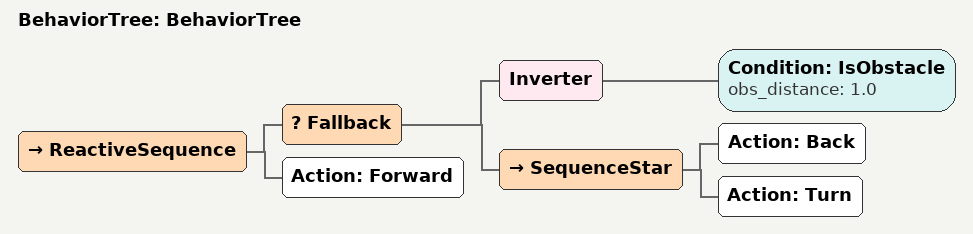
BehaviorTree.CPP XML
<?xml version="1.0"?>
<root main_tree_to_execute="BehaviorTree">
    <BehaviorTree ID="BehaviorTree">
        <ReactiveSequence>
            <Fallback>
                <Inverter>
                    <Condition ID="IsObstacle" obs_distance="1.0"/>
                </Inverter>
                <SequenceStar>
                    <Action ID="Back"/>
                    <Action ID="Turn"/>
                </SequenceStar>
            </Fallback>
            <Action ID="Forward"/>
        </ReactiveSequence>
    </BehaviorTree>
</root>
